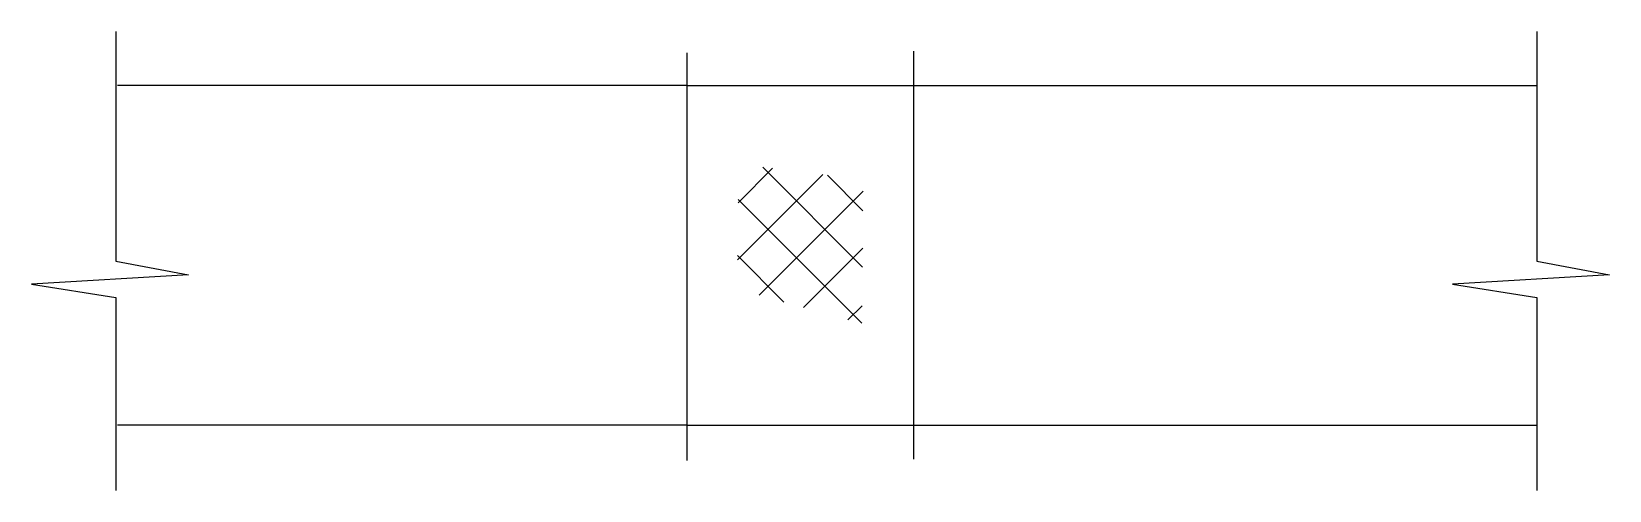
# Model space of a CAD drawing. Header units: metres. Extents: x -22428.7 to -22371.9, y -12327.5 to -12311.
import ezdxf

# ---------------------------------------------------------------- set-up
doc = ezdxf.new("R2010")
doc.units = ezdxf.units.M
doc.layers.add('1', color=7, linetype='Continuous')

msp = doc.modelspace()

# ---------------------------------------------------------------- linework, layer by layer
at = {"layer": '1'}
for p, q in [((-22425.7, -12311.02), (-22425.7, -12319.28)), ((-22374.51, -12311.02), (-22374.51, -12319.28)), ((-22405.12, -12311.78), (-22405.12, -12326.46)), ((-22396.96, -12311.73), (-22396.96, -12326.42)), ((-22405.12, -12312.96), (-22425.64, -12312.96)), ((-22405.12, -12312.96), (-22396.96, -12312.96)), ((-22396.96, -12312.96), (-22374.51, -12312.96)), ((-22403.28, -12317.18), (-22402.04, -12315.94)), ((-22398.8, -12319.5), (-22402.39, -12315.9)), ((-22403.3, -12319.24), (-22400.22, -12316.17)), ((-22398.78, -12317.47), (-22400.06, -12316.19)), ((-22398.82, -12321.52), (-22403.28, -12317.06)), ((-22402.52, -12320.51), (-22398.77, -12316.76)), ((-22400.92, -12320.95), (-22398.79, -12318.82)), ((-22425.7, -12319.28), (-22423.08, -12319.78)), ((-22401.63, -12320.76), (-22403.3, -12319.08)), ((-22374.51, -12319.28), (-22371.89, -12319.78)), ((-22423.08, -12319.78), (-22428.73, -12320.12)), ((-22371.89, -12319.78), (-22377.54, -12320.12)), ((-22428.73, -12320.12), (-22425.7, -12320.59)), ((-22425.7, -12320.59), (-22425.7, -12327.54)), ((-22377.54, -12320.12), (-22374.51, -12320.59)), ((-22374.51, -12320.59), (-22374.51, -12327.54)), ((-22399.32, -12321.4), (-22398.81, -12320.89)), ((-22405.12, -12325.19), (-22425.64, -12325.19)), ((-22405.12, -12325.19), (-22396.96, -12325.19)), ((-22396.96, -12325.19), (-22374.51, -12325.19))]:
    msp.add_line(p, q, dxfattribs=at)

doc.saveas('drawing.dxf')
